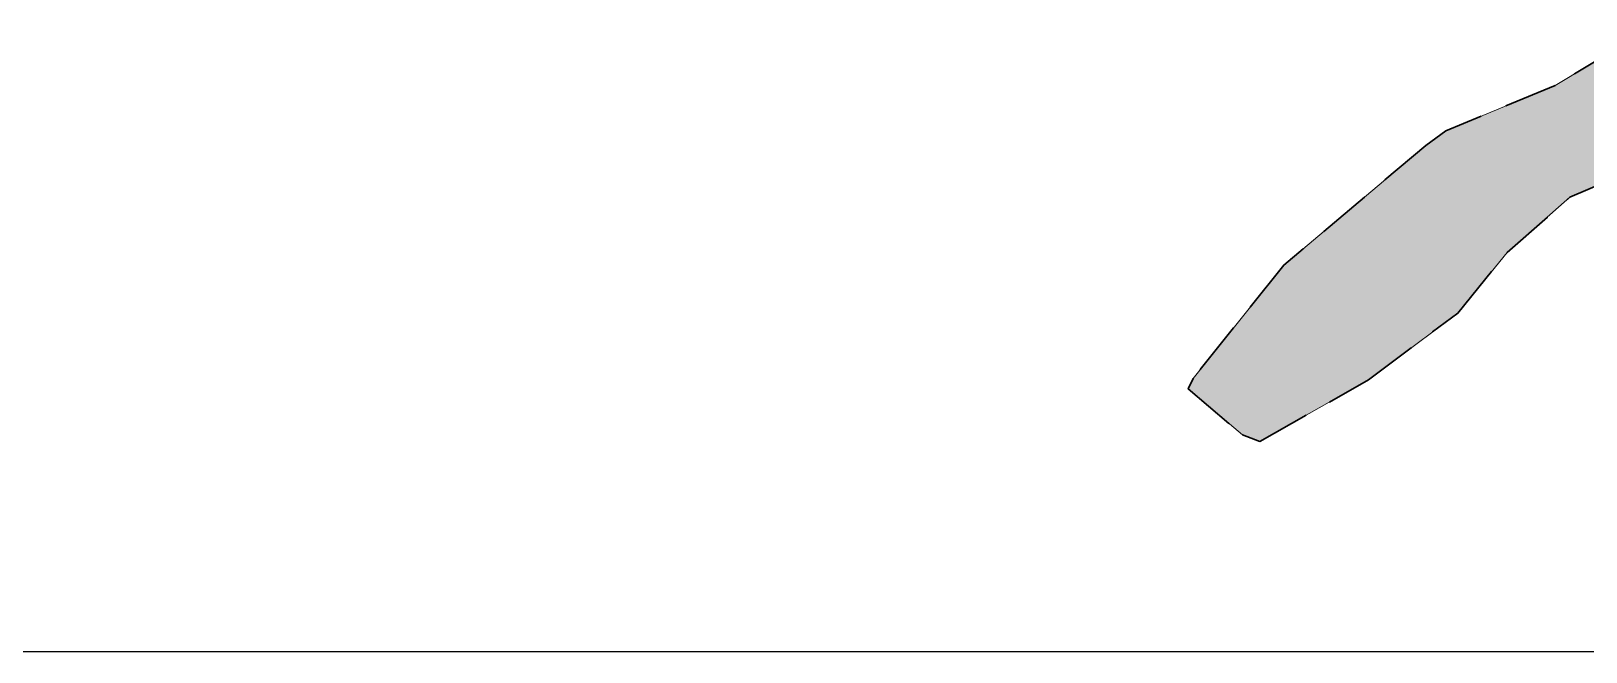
# Model space of a CAD drawing. Header units: inches. Extents: x 248001 to 248864, y 535757 to 536301.
# Drawn here: x 248103.7 to 248288.4, y 535756.9 to 535830.6 of the extents above; entities that cross this region are included whole.
import ezdxf

# ---------------------------------------------------------------- set-up
doc = ezdxf.new("R2010")
doc.units = ezdxf.units.IN
doc.header["$MEASUREMENT"] = 0
doc.linetypes.add('DASHED2', pattern=[9.525, 6.35, -3.175])
doc.layers.add('Heritage Precinct', color=7, linetype='Continuous', true_color=0x8d97ce)
doc.layers.add('SURVEYED_BOUNDARY', color=7, linetype='DASHED2', lineweight=70)

msp = doc.modelspace()

# ---------------------------------------------------------------- hatches: boundary and pattern name
at = {"layer": 'Heritage Precinct', "lineweight": 5, "transparency": 33554574}
h = msp.add_hatch(color=256, dxfattribs=at)
h.dxf.hatch_style = 1
h.paths.add_polyline_path([(248366.41, 535862.17), (248365.36, 535863), (248364.6, 535863.9), (248363.46, 535866.91), (248362.96, 535867.79), (248361.73, 535869.02), (248361.41, 535869.98, -0.483486), (248337.31, 535878.12, -0.063259), (248329.32, 535905.97), (248320.23, 535904.71), (248317.46, 535904.26), (248317.7, 535903.76), (248318.32, 535902.6), (248318.46, 535901.11), (248317.91, 535898.3), (248317.6, 535897), (248316.78, 535893.61), (248315.04, 535889.5), (248313.59, 535887.03), (248312.18, 535885.2), (248310.63, 535883.91), (248306.61, 535881.68), (248305.01, 535880.49), (248302.48, 535877.34), (248301.53, 535876.39), (248298.05, 535874.35), (248296, 535871.48), (248294.03, 535869.44), (248292.11, 535868), (248288.22, 535866.36), (248285.64, 535864.63), (248283.84, 535862.96), (248286.59, 535861.06), (248297.87, 535852.27), (248298.72, 535842.44), (248292.54, 535828.84), (248284.78, 535824.17), (248271.79, 535818.77), (248269.42, 535817.05), (248252.53, 535802.8), (248241.76, 535789.35), (248241.19, 535788.13), (248247.62, 535782.65), (248249.69, 535781.85), (248262.6, 535789.17), (248273.22, 535797.13), (248279.1, 535804.34), (248286.55, 535810.89), (248297.4, 535815.5), (248308.27, 535820.01), (248320.26, 535823.38), (248329.95, 535820.99), (248343.79, 535833.28), (248350.82, 535833.74), (248378.38, 535847.84), (248380.42, 535848.37), (248379.03, 535850.88), (248377.05, 535853.77), (248374.83, 535856.4), (248372.38, 535858.78), (248370.81, 535859.87)])
h = msp.add_hatch(color=256, dxfattribs=at)
h.dxf.hatch_style = 1
h.paths.add_polyline_path([(248366.41, 535862.17), (248365.36, 535863), (248364.6, 535863.9), (248363.46, 535866.91), (248362.96, 535867.79), (248361.73, 535869.02), (248361.41, 535869.98, -0.483486), (248337.31, 535878.12, -0.063259), (248329.32, 535905.97), (248320.23, 535904.71), (248317.46, 535904.26), (248317.7, 535903.76), (248318.32, 535902.6), (248318.46, 535901.11), (248317.91, 535898.3), (248317.6, 535897), (248316.78, 535893.61), (248315.04, 535889.5), (248313.59, 535887.03), (248312.18, 535885.2), (248310.63, 535883.91), (248306.61, 535881.68), (248305.01, 535880.49), (248302.48, 535877.34), (248301.53, 535876.39), (248298.05, 535874.35), (248296, 535871.48), (248294.03, 535869.44), (248292.11, 535868), (248288.22, 535866.36), (248285.64, 535864.63), (248283.84, 535862.96), (248286.59, 535861.06), (248297.87, 535852.27), (248298.72, 535842.44), (248292.54, 535828.84), (248284.78, 535824.17), (248271.79, 535818.77), (248269.42, 535817.05), (248252.53, 535802.8), (248241.76, 535789.35), (248241.19, 535788.13), (248247.62, 535782.65), (248249.69, 535781.85), (248262.6, 535789.17), (248273.22, 535797.13), (248279.1, 535804.34), (248286.55, 535810.89), (248297.4, 535815.5), (248308.27, 535820.01), (248320.26, 535823.38), (248329.95, 535820.99), (248343.79, 535833.28), (248350.82, 535833.74), (248378.38, 535847.84), (248380.42, 535848.37), (248379.03, 535850.88), (248377.05, 535853.77), (248374.83, 535856.4), (248372.38, 535858.78), (248370.81, 535859.87)])

# ---------------------------------------------------------------- linework, layer by layer
msp.add_lwpolyline([(248693.14, 535756.86), (248001.43, 535756.86), (248001.43, 536300.57), (248693.14, 536300.57)])
msp.add_lwpolyline([(248693.14, 535756.86), (248001.43, 535756.86), (248001.43, 536300.57), (248693.14, 536300.57)])
at = {"layer": 'Heritage Precinct', "lineweight": 5}
msp.add_lwpolyline([(248292.54, 535828.84), (248284.78, 535824.17), (248271.79, 535818.77), (248269.42, 535817.05), (248252.53, 535802.8), (248241.76, 535789.35), (248241.19, 535788.13), (248247.62, 535782.65), (248249.69, 535781.85), (248262.6, 535789.17), (248273.22, 535797.13), (248279.1, 535804.34), (248286.55, 535810.89), (248297.4, 535815.5)], dxfattribs=at)
msp.add_lwpolyline([(248292.54, 535828.84), (248284.78, 535824.17), (248271.79, 535818.77), (248269.42, 535817.05), (248252.53, 535802.8), (248241.76, 535789.35), (248241.19, 535788.13), (248247.62, 535782.65), (248249.69, 535781.85), (248262.6, 535789.17), (248273.22, 535797.13), (248279.1, 535804.34), (248286.55, 535810.89), (248297.4, 535815.5)], dxfattribs=at)
at = {"layer": 'SURVEYED_BOUNDARY', "lineweight": 30, "elevation": 2132}
msp.add_lwpolyline([(248292.54, 535828.84), (248284.78, 535824.17), (248271.79, 535818.77), (248269.42, 535817.05), (248252.53, 535802.8), (248241.76, 535789.35), (248241.19, 535788.13), (248247.62, 535782.65), (248249.69, 535781.85), (248262.6, 535789.17), (248273.22, 535797.13), (248279.1, 535804.34), (248286.55, 535810.89), (248297.4, 535815.5)], dxfattribs=at)
msp.add_lwpolyline([(248292.54, 535828.84), (248284.78, 535824.17), (248271.79, 535818.77), (248269.42, 535817.05), (248252.53, 535802.8), (248241.76, 535789.35), (248241.19, 535788.13), (248247.62, 535782.65), (248249.69, 535781.85), (248262.6, 535789.17), (248273.22, 535797.13), (248279.1, 535804.34), (248286.55, 535810.89), (248297.4, 535815.5)], dxfattribs=at)
at = {"layer": 'SURVEYED_BOUNDARY', "lineweight": 5, "elevation": 2132}
msp.add_lwpolyline([(248292.54, 535828.84), (248284.78, 535824.17), (248271.79, 535818.77), (248269.42, 535817.05), (248252.53, 535802.8), (248241.76, 535789.35), (248241.19, 535788.13), (248247.62, 535782.65), (248249.69, 535781.85), (248262.6, 535789.17), (248273.22, 535797.13), (248279.1, 535804.34), (248286.55, 535810.89), (248297.4, 535815.5)], dxfattribs=at)
msp.add_lwpolyline([(248292.54, 535828.84), (248284.78, 535824.17), (248271.79, 535818.77), (248269.42, 535817.05), (248252.53, 535802.8), (248241.76, 535789.35), (248241.19, 535788.13), (248247.62, 535782.65), (248249.69, 535781.85), (248262.6, 535789.17), (248273.22, 535797.13), (248279.1, 535804.34), (248286.55, 535810.89), (248297.4, 535815.5)], dxfattribs=at)

doc.saveas('drawing.dxf')
